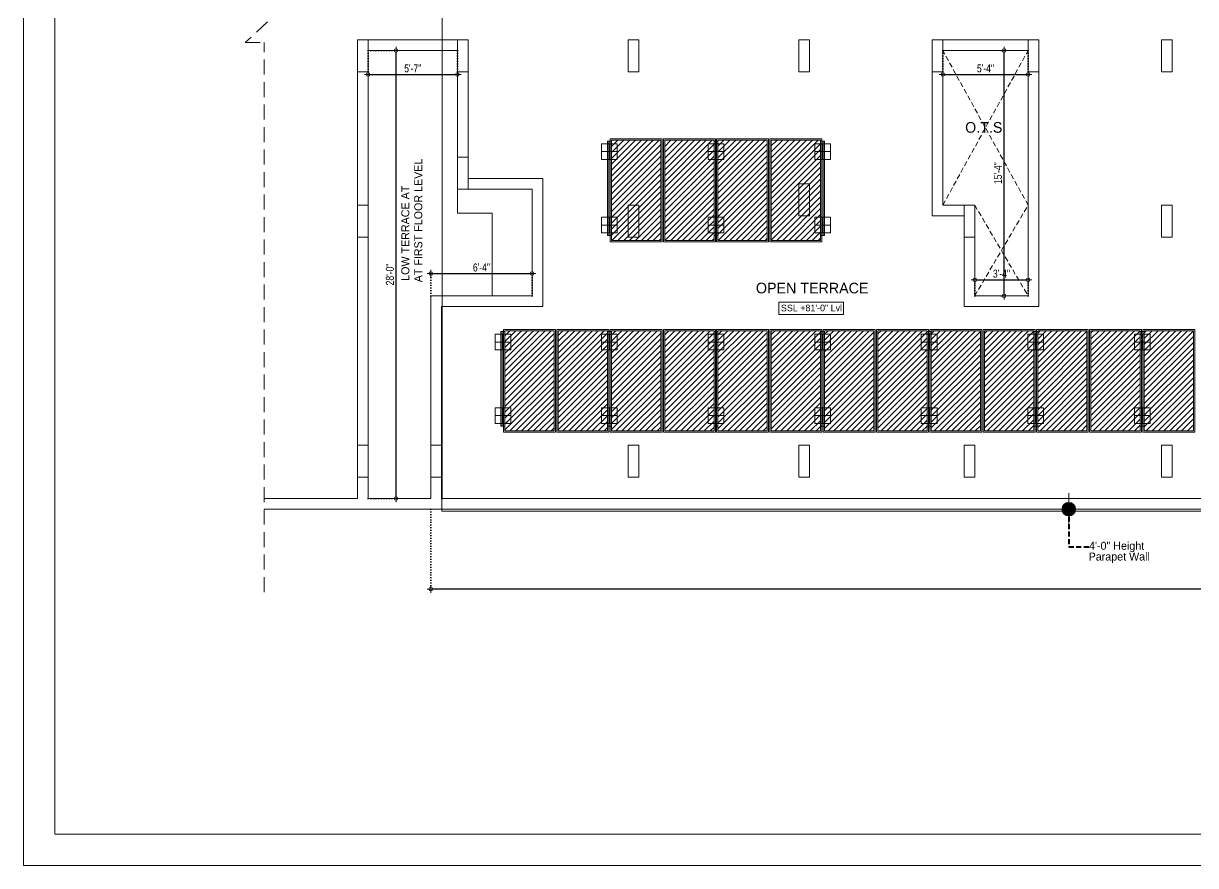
# Model space of a CAD drawing. Header units: inches. Extents: x 13 to 21264, y -72369 to -55.
# Drawn here: x 8961 to 9840, y -72369 to -71737 of the extents above; entities that cross this region are included whole.
import ezdxf

# ---------------------------------------------------------------- set-up
doc = ezdxf.new("R2010")
doc.units = ezdxf.units.IN
doc.header["$LTSCALE"] = 15
doc.header["$MEASUREMENT"] = 0
doc.header["$PDMODE"] = 34
doc.linetypes.add('DOT2', pattern=[0.125, 0, -0.125])
doc.linetypes.add('HIDDEN', pattern=[0.375, 0.25, -0.125])
doc.layers.get('0').update_dxf_attribs({"linetype": 'CONTINUOUS', "lineweight": 13})
doc.layers.get('DEFPOINTS').update_dxf_attribs({"linetype": 'CONTINUOUS', "lineweight": 13})
doc.layers.add('1', color=8, linetype='CONTINUOUS')
doc.layers.add('EL-Lighting', color=7, linetype='CONTINUOUS')
for name, color, linetype, lineweight in [('1P', 252, 'CONTINUOUS', 13), ('A-Wall', 7, 'CONTINUOUS', 40), ('INNER DIM', 30, 'CONTINUOUS', 13), ('parapet wall', 4, 'CONTINUOUS', 13), ('TEXT', 4, 'CONTINUOUS', 13), ('TYPICAL COL ELEVATION', 8, 'CONTINUOUS', 40)]:
    doc.layers.add(name, color=color, linetype=linetype, lineweight=lineweight)
doc.layers.add('LEVLE TEXT', color=7, linetype='CONTINUOUS', true_color=0x0066cc)
doc.styles.add('rob', font='')
doc.styles.add('RS', font='', dxfattribs={"width": 0.8})
doc.styles.get('rob').set_extended_font_data('Century Gothic')
doc.styles.get('RS').set_extended_font_data('Century Gothic')
doc.dimstyles.new('SECTION DIM', dxfattribs={"dimscale": 0.6, "dimtxt": 9, "dimasz": 2, "dimexe": 0, "dimexo": 0, "dimgap": 1, "dimtad": 1, "dimzin": 3, "dimdsep": 46, "dimlunit": 4, "dimtxsty": 'RS', "dimblk1": 'CUT', "dimblk2": 'CUT', "dimsah": 1, "dimcen": 0, "dimclrd": 251, "dimclre": 21, "dimclrt": 4, "dimadec": 0, "dimazin": 0, "dimtfac": 1, "dimtix": 1, "dimtofl": 0, "dimtmove": 2, "dimatfit": 3, "dimfxl": 0, "dimtolj": 1, "dimtzin": 3, "dimarcsym": 0})
doc.dimstyles.new('WORKING DIM-altura', dxfattribs={"dimscale": 0, "dimtxt": 6, "dimasz": 1.5, "dimexe": 0, "dimexo": 0, "dimgap": 2, "dimtad": 1, "dimzin": 3, "dimdsep": 46, "dimlunit": 4, "dimtxsty": 'RS', "dimblk1": 'CUT-15', "dimblk2": 'CUT-15', "dimsah": 1, "dimcen": 0, "dimclrd": 49, "dimclre": 109, "dimclrt": 41, "dimadec": 0, "dimazin": 0, "dimtfac": 0.75, "dimtix": 1, "dimtofl": 0, "dimtmove": 2, "dimatfit": 2, "dimldrblk": 'CUT-15', "dimfxl": 1, "dimtolj": 1, "dimtzin": 3, "dimlwd": -1, "dimlwe": -1, "dimarcsym": 0})

# ---------------------------------------------------------------- blocks, each defined once
blk = doc.blocks.new('CUT')
at = {"layer": 'INNER DIM', "color": 8}
blk.add_line((-1.8, 0), (1.8, 0), dxfattribs=at)
at = {"layer": 'INNER DIM', "color": 9}
blk.add_line((0, 1.8), (0, -1.8), dxfattribs=at)
blk.add_circle((0, 0), 0.9, dxfattribs=at)
blk = doc.blocks.new('*D628')
at = {"layer": 'DEFPOINTS', "color": 0, "transparency": 16777216}
for p in [(9266.5, -72101.64, 0.01), (11817.5, -72131.64), (9266.5, -72161.64)]:
    blk.add_point(p, dxfattribs=at)
at = {"layer": 'INNER DIM', "color": 8, "linetype": 'DOT2', "lineweight": -2, "transparency": 16777216}
for p, q in [((9266.5, -72101.64), (9266.5, -72161.64)), ((11817.5, -72131.64), (11817.5, -72161.64))]:
    blk.add_line(p, q, dxfattribs=at)
at = {"layer": 'INNER DIM', "color": 251, "lineweight": -2, "transparency": 16777216}
blk.add_line((11816, -72161.64), (9268, -72161.64), dxfattribs=at)
at = {"layer": 'INNER DIM', "color": 251, "lineweight": -2, "transparency": 16777216, "xscale": 1.5, "yscale": 1.5, "zscale": 1.5, "rotation": 180}
blk.add_blockref('CUT', (9266.5, -72161.64), dxfattribs=at)
at = {"layer": 'INNER DIM', "color": 251, "lineweight": -2, "transparency": 16777216, "xscale": 1.5, "yscale": 1.5, "zscale": 1.5}
blk.add_blockref('CUT', (11817.5, -72161.64), dxfattribs=at)
at = {"layer": 'INNER DIM', "color": 7, "lineweight": 0, "transparency": 16777216, "insert": (10542, -72156.47), "char_height": 7, "attachment_point": 5, "style": 'RS'}
blk.add_mtext('\\A1;212\'-7"', dxfattribs=at)
blk = doc.blocks.new('*D649')
at = {"layer": 'DEFPOINTS', "color": 0, "transparency": 16777216}
for p in [(9650.5, -71757.63, 0), (9714.5, -71757.63, 0), (9714.5, -71775.63)]:
    blk.add_point(p, dxfattribs=at)
at = {"layer": 'INNER DIM', "color": 21, "linetype": 'DOT2', "lineweight": -2, "transparency": 16777216}
for p, q in [((9650.5, -71757.63), (9650.5, -71775.63)), ((9714.5, -71757.63), (9714.5, -71775.63))]:
    blk.add_line(p, q, dxfattribs=at)
at = {"layer": 'INNER DIM', "color": 251, "lineweight": -2, "transparency": 16777216}
blk.add_line((9652, -71775.63), (9713, -71775.63), dxfattribs=at)
at = {"layer": 'INNER DIM', "color": 251, "lineweight": -2, "transparency": 16777216, "xscale": 1.5, "yscale": 1.5, "zscale": 1.5, "rotation": 180}
blk.add_blockref('CUT', (9650.5, -71775.63), dxfattribs=at)
at = {"layer": 'INNER DIM', "color": 251, "lineweight": -2, "transparency": 16777216, "xscale": 1.5, "yscale": 1.5, "zscale": 1.5}
blk.add_blockref('CUT', (9714.5, -71775.63), dxfattribs=at)
at = {"layer": 'INNER DIM', "color": 7, "lineweight": 0, "transparency": 16777216, "insert": (9682.5, -71771.06), "char_height": 6, "attachment_point": 5, "style": 'RS'}
blk.add_mtext('\\A1;5\'-4"', dxfattribs=at)
blk = doc.blocks.new('*D650')
at = {"layer": 'DEFPOINTS', "color": 0, "transparency": 16777216}
for p in [(9694.5, -71757.63, 0), (9696.5, -71757.63), (9694.5, -71941.64, 0)]:
    blk.add_point(p, dxfattribs=at)
at = {"layer": 'INNER DIM', "color": 21, "linetype": 'DOT2', "lineweight": -2, "transparency": 16777216}
for p, q in [((9694.5, -71757.63), (9696.5, -71757.63)), ((9694.5, -71941.64), (9696.5, -71941.64))]:
    blk.add_line(p, q, dxfattribs=at)
at = {"layer": 'INNER DIM', "color": 251, "lineweight": -2, "transparency": 16777216}
blk.add_line((9696.5, -71940.14), (9696.5, -71759.13), dxfattribs=at)
at = {"layer": 'INNER DIM', "color": 251, "lineweight": -2, "transparency": 16777216, "xscale": 1.5, "yscale": 1.5, "zscale": 1.5}
for p, rotation in [((9696.5, -71757.63), 90), ((9696.5, -71941.64), 270)]:
    blk.add_blockref('CUT', p, dxfattribs=dict(at, rotation=rotation))
at = {"layer": 'INNER DIM', "color": 7, "lineweight": 0, "transparency": 16777216, "insert": (9691.93, -71849.64), "char_height": 6, "attachment_point": 5, "rotation": 90, "style": 'RS'}
blk.add_mtext('\\A1;15\'-4"', dxfattribs=at)
blk = doc.blocks.new('*D651')
at = {"layer": 'DEFPOINTS', "color": 0, "transparency": 16777216}
for p in [(9714.5, -71929.64), (9674.5, -71941.64, 0), (9714.5, -71941.64, 0)]:
    blk.add_point(p, dxfattribs=at)
at = {"layer": 'INNER DIM', "color": 21, "linetype": 'DOT2', "lineweight": -2, "transparency": 16777216}
for p, q in [((9674.5, -71941.64), (9674.5, -71929.64)), ((9714.5, -71941.64), (9714.5, -71929.64))]:
    blk.add_line(p, q, dxfattribs=at)
at = {"layer": 'INNER DIM', "color": 251, "lineweight": -2, "transparency": 16777216}
blk.add_line((9676, -71929.64), (9713, -71929.64), dxfattribs=at)
at = {"layer": 'INNER DIM', "color": 251, "lineweight": -2, "transparency": 16777216, "xscale": 1.5, "yscale": 1.5, "zscale": 1.5, "rotation": 180}
blk.add_blockref('CUT', (9674.5, -71929.64), dxfattribs=at)
at = {"layer": 'INNER DIM', "color": 251, "lineweight": -2, "transparency": 16777216, "xscale": 1.5, "yscale": 1.5, "zscale": 1.5}
blk.add_blockref('CUT', (9714.5, -71929.64), dxfattribs=at)
at = {"layer": 'INNER DIM', "color": 7, "lineweight": 0, "transparency": 16777216, "insert": (9694.5, -71925.06), "char_height": 6, "attachment_point": 5, "style": 'RS'}
blk.add_mtext('\\A1;3\'-4"', dxfattribs=at)
blk = doc.blocks.new('*D659')
at = {"layer": 'DEFPOINTS', "color": 0, "transparency": 16777216}
for p in [(9219.5, -71757.63, 0.01), (9286.5, -71757.63, 0.01), (9286.5, -71775.62)]:
    blk.add_point(p, dxfattribs=at)
at = {"layer": 'INNER DIM', "color": 21, "linetype": 'DOT2', "lineweight": -2, "transparency": 16777216}
for p, q in [((9219.5, -71757.63), (9219.5, -71775.62)), ((9286.5, -71757.63), (9286.5, -71775.62))]:
    blk.add_line(p, q, dxfattribs=at)
at = {"layer": 'INNER DIM', "color": 251, "lineweight": -2, "transparency": 16777216}
blk.add_line((9221, -71775.62), (9285, -71775.62), dxfattribs=at)
at = {"layer": 'INNER DIM', "color": 251, "lineweight": -2, "transparency": 16777216, "xscale": 1.5, "yscale": 1.5, "zscale": 1.5, "rotation": 180}
blk.add_blockref('CUT', (9219.5, -71775.62), dxfattribs=at)
at = {"layer": 'INNER DIM', "color": 251, "lineweight": -2, "transparency": 16777216, "xscale": 1.5, "yscale": 1.5, "zscale": 1.5}
blk.add_blockref('CUT', (9286.5, -71775.62), dxfattribs=at)
at = {"layer": 'INNER DIM', "color": 7, "lineweight": 0, "transparency": 16777216, "insert": (9253, -71771.05), "char_height": 6, "attachment_point": 5, "style": 'RS'}
blk.add_mtext('\\A1;5\'-7"', dxfattribs=at)
blk = doc.blocks.new('*D660')
at = {"layer": 'DEFPOINTS', "color": 0, "transparency": 16777216}
for p in [(9342.5, -71924.96), (9266.5, -71941.64, 0.01), (9342.5, -71941.64, 0.01)]:
    blk.add_point(p, dxfattribs=at)
at = {"layer": 'INNER DIM', "color": 21, "linetype": 'DOT2', "lineweight": -2, "transparency": 16777216}
for p, q in [((9266.5, -71941.64), (9266.5, -71924.96)), ((9342.5, -71941.64), (9342.5, -71924.96))]:
    blk.add_line(p, q, dxfattribs=at)
at = {"layer": 'INNER DIM', "color": 251, "lineweight": -2, "transparency": 16777216}
blk.add_line((9268, -71924.96), (9341, -71924.96), dxfattribs=at)
at = {"layer": 'INNER DIM', "color": 251, "lineweight": -2, "transparency": 16777216, "xscale": 1.5, "yscale": 1.5, "zscale": 1.5, "rotation": 180}
blk.add_blockref('CUT', (9266.5, -71924.96), dxfattribs=at)
at = {"layer": 'INNER DIM', "color": 251, "lineweight": -2, "transparency": 16777216, "xscale": 1.5, "yscale": 1.5, "zscale": 1.5}
blk.add_blockref('CUT', (9342.5, -71924.96), dxfattribs=at)
at = {"layer": 'INNER DIM', "color": 7, "lineweight": 0, "transparency": 16777216, "insert": (9304.5, -71920.39), "char_height": 6, "attachment_point": 5, "style": 'RS'}
blk.add_mtext('\\A1;6\'-4"', dxfattribs=at)
blk = doc.blocks.new('*D661')
at = {"layer": 'DEFPOINTS', "color": 0, "transparency": 16777216}
for p in [(9219.5, -71757.63, 0.01), (9240.45, -71757.63), (9219.5, -72093.64, 0.01)]:
    blk.add_point(p, dxfattribs=at)
at = {"layer": 'INNER DIM', "color": 21, "linetype": 'DOT2', "lineweight": -2, "transparency": 16777216}
for p, q in [((9219.5, -71757.63), (9240.45, -71757.63)), ((9219.5, -72093.64), (9240.45, -72093.64))]:
    blk.add_line(p, q, dxfattribs=at)
at = {"layer": 'INNER DIM', "color": 251, "lineweight": -2, "transparency": 16777216}
blk.add_line((9240.45, -72092.14), (9240.45, -71759.13), dxfattribs=at)
at = {"layer": 'INNER DIM', "color": 251, "lineweight": -2, "transparency": 16777216, "xscale": 1.5, "yscale": 1.5, "zscale": 1.5}
for p, rotation in [((9240.45, -71757.63), 90), ((9240.45, -72093.64), 270)]:
    blk.add_blockref('CUT', p, dxfattribs=dict(at, rotation=rotation))
at = {"layer": 'INNER DIM', "color": 7, "lineweight": 0, "transparency": 16777216, "insert": (9235.88, -71925.63), "char_height": 6, "attachment_point": 5, "rotation": 90, "style": 'RS'}
blk.add_mtext('\\A1;28\'-0"', dxfattribs=at)
blk = doc.blocks.new('CUT-15')
h = blk.add_hatch(color=256)
h.dxf.hatch_style = 1
edge = h.paths.add_edge_path()
edge.add_arc((0, 0), 0.638, -180, 180)
for p, q in [((0, -1.51), (0, 1.51)), ((1.51, 0), (-1.51, 0))]:
    blk.add_line(p, q)
blk.add_circle((0, 0), 0.638)
blk = doc.blocks.new('Waaree-325 Wp')
at = {"linetype": 'ByBlock', "true_color": 0xf8d731}
h = blk.add_hatch(dxfattribs=at)
h.set_pattern_fill('ANSI31', color=40, scale=25)
h.set_pattern_definition([(45, (-1275.805, 28322.5938), (-2.2097087, 2.2097087), [])])
h.paths.add_polyline_path([(1, 1), (37.96875, 1), (37.96875, 76.171875), (1, 76.171875)])
at = {"color": 40, "linetype": 'ByBlock', "true_color": 0xf8d731}
for p, q in [((0, 77.171875), (0, 0)), ((0, 77.171875), (38.96875, 77.171875)), ((1, 76.171875), (1, 1)), ((1, 76.171875), (37.96875, 76.171875)), ((37.96875, 76.171875), (37.96875, 1)), ((38.96875, 77.171875), (38.96875, 0)), ((38.96875, 0), (0, 0)), ((37.96875, 1), (1, 1))]:
    blk.add_line(p, q, dxfattribs=at)

msp = doc.modelspace()

# ---------------------------------------------------------------- linework, layer by layer
at = {"color": 7, "lineweight": 0, "ltscale": 3}
for points in [[(8961.038, -70195.499), (12726.708, -70195.499), (12726.708, -72368.968), (8961.038, -72368.968)], [(8984.699, -70219.16), (12703.047, -70219.16), (12703.047, -72345.307), (8984.699, -72345.307)]]:
    msp.add_lwpolyline(points, close=True, dxfattribs=at)
at = {"color": 1, "lineweight": 0, "ltscale": 3}
msp.add_lwpolyline([(9275.078, -72094.491), (9275.078, -71345.76), (11396.382, -71345.76), (11396.382, -71008.659), (11139.099, -71008.659), (11139.099, -70939.717), (10986.584, -70939.717), (10986.584, -70580.336), (11804.834, -70580.336), (11804.834, -70936.992), (11605.288, -70936.992), (11605.288, -71006.061), (11605.288, -71340.974), (11635.113, -71340.974), (11635.113, -71313.444), (11820.52, -71313.444), (11820.52, -72103.233), (9274.727, -72103.233), (9274.727, -72093.122), (9274.727, -72090.418), (9275.097, -72090.418)], dxfattribs=at)
at = {"layer": '1', "linetype": 'HIDDEN', "lineweight": 0, "ltscale": 3, "elevation": -0.017}
for points in [[(9141.589, -71724.761), (9156.493, -71724.761), (9127.427, -71751.747), (9141.589, -71751.747)], [(9141.589, -72163.81), (9141.589, -71751.747)]]:
    msp.add_lwpolyline(points, dxfattribs=at)
at = {"layer": '1', "linetype": 'HIDDEN', "lineweight": 0, "elevation": -0.025}
for points in [[(9714.501, -71873.635), (9650.501, -71757.635)], [(9650.501, -71873.635), (9714.5, -71757.635)], [(9674.501, -71873.635), (9714.501, -71941.635)], [(9674.501, -71941.635), (9714.501, -71873.635)]]:
    msp.add_lwpolyline(points, dxfattribs=at)
at = {"layer": '1P', "lineweight": 0, "ltscale": 3, "elevation": -0.009}
msp.add_lwpolyline([(9286.501, -71861.635), (9286.501, -71879.634), (9312.501, -71879.634), (9312.501, -71941.635)], dxfattribs=at)
at = {"layer": 'EL-Lighting', "lineweight": 0}
for p, q in [((9400.028, -71896.403, 0), (9400.028, -71825.537, 0)), ((9400.028, -71825.537, 0), (9400.52, -71825.537, 0)), ((9400.028, -71896.403, 0), (9400.028, -71825.537, 0)), ((9400.028, -71825.537, 0), (9400.52, -71825.537, 0)), ((9401.012, -71825.537, 0), (9401.012, -71896.403, 0)), ((9401.012, -71825.537, 0), (9401.012, -71896.403, 0)), ((9401.996, -71825.537, 0), (9401.996, -71833.411, 0)), ((9401.996, -71825.537, 0), (9401.996, -71833.411, 0)), ((9479.949, -71896.403, 0), (9479.949, -71825.537, 0)), ((9479.949, -71825.537, 0), (9480.442, -71825.537, 0)), ((9479.949, -71896.403, 0), (9479.949, -71825.537, 0)), ((9479.949, -71825.537, 0), (9480.442, -71825.537, 0)), ((9480.933, -71825.537, 0), (9480.933, -71896.403, 0)), ((9480.933, -71825.537, 0), (9480.933, -71896.403, 0)), ((9481.917, -71825.537, 0), (9481.917, -71833.411, 0)), ((9481.917, -71825.537, 0), (9481.917, -71833.411, 0)), ((9559.871, -71896.403, 0), (9559.871, -71825.537, 0)), ((9559.871, -71825.537, 0), (9560.363, -71825.537, 0)), ((9559.871, -71896.403, 0), (9559.871, -71825.537, 0)), ((9559.871, -71825.537, 0), (9560.363, -71825.537, 0)), ((9560.855, -71825.537, 0), (9560.855, -71896.403, 0)), ((9560.855, -71825.537, 0), (9560.855, -71896.403, 0)), ((9561.839, -71825.537, 0), (9561.839, -71833.411, 0)), ((9561.839, -71825.537, 0), (9561.839, -71833.411, 0)), ((9406.426, -71833.411, 0), (9394.615, -71833.411, 0)), ((9406.426, -71833.411, 0), (9394.615, -71833.411, 0)), ((9401.996, -71833.411, 0), (9399.044, -71833.411, 0)), ((9401.996, -71833.411, 0), (9399.044, -71833.411, 0)), ((9400.52, -71827.506, 0), (9400.52, -71839.317, 0)), ((9400.52, -71827.506, 0), (9400.52, -71839.317, 0)), ((9486.347, -71833.411, 0), (9474.536, -71833.411, 0)), ((9486.347, -71833.411, 0), (9474.536, -71833.411, 0)), ((9481.917, -71833.411, 0), (9478.965, -71833.411, 0)), ((9481.917, -71833.411, 0), (9478.965, -71833.411, 0)), ((9480.442, -71827.506, 0), (9480.442, -71839.317, 0)), ((9480.442, -71827.506, 0), (9480.442, -71839.317, 0)), ((9566.269, -71833.411, 0), (9554.458, -71833.411, 0)), ((9566.269, -71833.411, 0), (9554.458, -71833.411, 0)), ((9561.839, -71833.411, 0), (9558.887, -71833.411, 0)), ((9561.839, -71833.411, 0), (9558.887, -71833.411, 0)), ((9560.363, -71827.506, 0), (9560.363, -71839.317, 0)), ((9560.363, -71827.506, 0), (9560.363, -71839.317, 0)), ((9406.426, -71888.529, 0), (9394.615, -71888.529, 0)), ((9406.426, -71888.529, 0), (9394.615, -71888.529, 0)), ((9401.996, -71888.529, 0), (9399.044, -71888.529, 0)), ((9401.996, -71888.529, 0), (9399.044, -71888.529, 0)), ((9400.52, -71882.624, 0), (9400.52, -71894.435, 0)), ((9400.52, -71882.624, 0), (9400.52, -71894.435, 0)), ((9401.996, -71896.403, 0), (9401.996, -71888.529, 0)), ((9401.996, -71896.403, 0), (9401.996, -71888.529, 0)), ((9486.347, -71888.529, 0), (9474.536, -71888.529, 0)), ((9486.347, -71888.529, 0), (9474.536, -71888.529, 0)), ((9481.917, -71888.529, 0), (9478.965, -71888.529, 0)), ((9481.917, -71888.529, 0), (9478.965, -71888.529, 0)), ((9480.442, -71882.624, 0), (9480.442, -71894.435, 0)), ((9480.442, -71882.624, 0), (9480.442, -71894.435, 0)), ((9481.917, -71896.403, 0), (9481.917, -71888.529, 0)), ((9481.917, -71896.403, 0), (9481.917, -71888.529, 0)), ((9566.269, -71888.529, 0), (9554.458, -71888.529, 0)), ((9566.269, -71888.529, 0), (9554.458, -71888.529, 0)), ((9561.839, -71888.529, 0), (9558.887, -71888.529, 0)), ((9561.839, -71888.529, 0), (9558.887, -71888.529, 0)), ((9560.363, -71882.624, 0), (9560.363, -71894.435, 0)), ((9560.363, -71882.624, 0), (9560.363, -71894.435, 0)), ((9561.839, -71896.403, 0), (9561.839, -71888.529, 0)), ((9561.839, -71896.403, 0), (9561.839, -71888.529, 0)), ((9326.504, -71976.313, 0), (9314.693, -71976.313, 0)), ((9322.074, -71976.313, 0), (9319.122, -71976.313, 0)), ((9320.106, -72039.305, 0), (9320.106, -71968.439, 0)), ((9320.106, -71968.439, 0), (9320.599, -71968.439, 0)), ((9320.599, -71970.408, 0), (9320.599, -71982.219, 0)), ((9321.09, -71968.439, 0), (9321.09, -72039.305, 0)), ((9322.074, -71968.439, 0), (9322.074, -71976.313, 0)), ((9406.426, -71976.313, 0), (9394.615, -71976.313, 0)), ((9406.426, -71976.313, 0), (9394.615, -71976.313, 0)), ((9401.996, -71976.313, 0), (9399.044, -71976.313, 0)), ((9401.996, -71976.313, 0), (9399.044, -71976.313, 0)), ((9400.028, -72039.305, 0), (9400.028, -71968.439, 0)), ((9400.028, -71968.439, 0), (9400.52, -71968.439, 0)), ((9400.028, -72039.305, 0), (9400.028, -71968.439, 0)), ((9400.028, -71968.439, 0), (9400.52, -71968.439, 0)), ((9400.52, -71970.408, 0), (9400.52, -71982.219, 0)), ((9400.52, -71970.408, 0), (9400.52, -71982.219, 0)), ((9401.012, -71968.439, 0), (9401.012, -72039.305, 0)), ((9401.012, -71968.439, 0), (9401.012, -72039.305, 0)), ((9401.996, -71968.439, 0), (9401.996, -71976.313, 0)), ((9401.996, -71968.439, 0), (9401.996, -71976.313, 0)), ((9486.347, -71976.313, 0), (9474.536, -71976.313, 0)), ((9486.347, -71976.313, 0), (9474.536, -71976.313, 0)), ((9481.917, -71976.313, 0), (9478.965, -71976.313, 0)), ((9481.917, -71976.313, 0), (9478.965, -71976.313, 0)), ((9479.949, -72039.305, 0), (9479.949, -71968.439, 0)), ((9479.949, -71968.439, 0), (9480.442, -71968.439, 0)), ((9479.949, -72039.305, 0), (9479.949, -71968.439, 0)), ((9479.949, -71968.439, 0), (9480.442, -71968.439, 0)), ((9480.442, -71970.408, 0), (9480.442, -71982.219, 0)), ((9480.442, -71970.408, 0), (9480.442, -71982.219, 0)), ((9480.933, -71968.439, 0), (9480.933, -72039.305, 0)), ((9480.933, -71968.439, 0), (9480.933, -72039.305, 0)), ((9481.917, -71968.439, 0), (9481.917, -71976.313, 0)), ((9481.917, -71968.439, 0), (9481.917, -71976.313, 0)), ((9566.269, -71976.313, 0), (9554.458, -71976.313, 0)), ((9566.269, -71976.313, 0), (9554.458, -71976.313, 0)), ((9561.839, -71976.313, 0), (9558.887, -71976.313, 0)), ((9561.839, -71976.313, 0), (9558.887, -71976.313, 0)), ((9559.871, -72039.305, 0), (9559.871, -71968.439, 0)), ((9559.871, -71968.439, 0), (9560.363, -71968.439, 0)), ((9559.871, -72039.305, 0), (9559.871, -71968.439, 0)), ((9559.871, -71968.439, 0), (9560.363, -71968.439, 0)), ((9560.363, -71970.408, 0), (9560.363, -71982.219, 0)), ((9560.363, -71970.408, 0), (9560.363, -71982.219, 0)), ((9560.855, -71968.439, 0), (9560.855, -72039.305, 0)), ((9560.855, -71968.439, 0), (9560.855, -72039.305, 0)), ((9561.839, -71968.439, 0), (9561.839, -71976.313, 0)), ((9561.839, -71968.439, 0), (9561.839, -71976.313, 0)), ((9646.19, -71976.313, 0), (9634.379, -71976.313, 0)), ((9646.19, -71976.313, 0), (9634.379, -71976.313, 0)), ((9641.76, -71976.313, 0), (9638.808, -71976.313, 0)), ((9641.76, -71976.313, 0), (9638.808, -71976.313, 0)), ((9639.792, -72039.305, 0), (9639.792, -71968.439, 0)), ((9639.792, -71968.439, 0), (9640.285, -71968.439, 0)), ((9639.792, -72039.305, 0), (9639.792, -71968.439, 0)), ((9639.792, -71968.439, 0), (9640.285, -71968.439, 0)), ((9640.285, -71970.408, 0), (9640.285, -71982.219, 0)), ((9640.285, -71970.408, 0), (9640.285, -71982.219, 0)), ((9640.776, -71968.439, 0), (9640.776, -72039.305, 0)), ((9640.776, -71968.439, 0), (9640.776, -72039.305, 0)), ((9641.76, -71968.439, 0), (9641.76, -71976.313, 0)), ((9641.76, -71968.439, 0), (9641.76, -71976.313, 0)), ((9726.112, -71976.313, 0), (9714.301, -71976.313, 0)), ((9726.112, -71976.313, 0), (9714.301, -71976.313, 0)), ((9721.682, -71976.313, 0), (9718.73, -71976.313, 0)), ((9721.682, -71976.313, 0), (9718.73, -71976.313, 0)), ((9719.714, -72039.305, 0), (9719.714, -71968.439, 0)), ((9719.714, -71968.439, 0), (9720.206, -71968.439, 0)), ((9719.714, -72039.305, 0), (9719.714, -71968.439, 0)), ((9719.714, -71968.439, 0), (9720.206, -71968.439, 0)), ((9720.206, -71970.408, 0), (9720.206, -71982.219, 0)), ((9720.206, -71970.408, 0), (9720.206, -71982.219, 0)), ((9720.698, -71968.439, 0), (9720.698, -72039.305, 0)), ((9720.698, -71968.439, 0), (9720.698, -72039.305, 0)), ((9721.682, -71968.439, 0), (9721.682, -71976.313, 0)), ((9721.682, -71968.439, 0), (9721.682, -71976.313, 0)), ((9806.033, -71976.313, 0), (9794.222, -71976.313, 0)), ((9806.033, -71976.313, 0), (9794.222, -71976.313, 0)), ((9801.603, -71976.313, 0), (9798.651, -71976.313, 0)), ((9801.603, -71976.313, 0), (9798.651, -71976.313, 0)), ((9799.635, -72039.305, 0), (9799.635, -71968.439, 0)), ((9799.635, -71968.439, 0), (9800.128, -71968.439, 0)), ((9799.635, -72039.305, 0), (9799.635, -71968.439, 0)), ((9799.635, -71968.439, 0), (9800.128, -71968.439, 0)), ((9800.128, -71970.408, 0), (9800.128, -71982.219, 0)), ((9800.128, -71970.408, 0), (9800.128, -71982.219, 0)), ((9800.619, -71968.439, 0), (9800.619, -72039.305, 0)), ((9800.619, -71968.439, 0), (9800.619, -72039.305, 0)), ((9801.603, -71968.439, 0), (9801.603, -71976.313, 0)), ((9801.603, -71968.439, 0), (9801.603, -71976.313, 0)), ((9320.599, -72025.526, 0), (9320.599, -72037.337, 0)), ((9400.52, -72025.526, 0), (9400.52, -72037.337, 0)), ((9400.52, -72025.526, 0), (9400.52, -72037.337, 0)), ((9480.442, -72025.526, 0), (9480.442, -72037.337, 0)), ((9480.442, -72025.526, 0), (9480.442, -72037.337, 0)), ((9560.363, -72025.526, 0), (9560.363, -72037.337, 0)), ((9560.363, -72025.526, 0), (9560.363, -72037.337, 0)), ((9640.285, -72025.526, 0), (9640.285, -72037.337, 0)), ((9640.285, -72025.526, 0), (9640.285, -72037.337, 0)), ((9720.206, -72025.526, 0), (9720.206, -72037.337, 0)), ((9720.206, -72025.526, 0), (9720.206, -72037.337, 0)), ((9800.128, -72025.526, 0), (9800.128, -72037.337, 0)), ((9800.128, -72025.526, 0), (9800.128, -72037.337, 0)), ((9326.504, -72031.431, 0), (9314.693, -72031.431, 0)), ((9322.074, -72031.431, 0), (9319.122, -72031.431, 0)), ((9322.074, -72039.305, 0), (9322.074, -72031.431, 0)), ((9406.426, -72031.431, 0), (9394.615, -72031.431, 0)), ((9406.426, -72031.431, 0), (9394.615, -72031.431, 0)), ((9401.996, -72031.431, 0), (9399.044, -72031.431, 0)), ((9401.996, -72031.431, 0), (9399.044, -72031.431, 0)), ((9401.996, -72039.305, 0), (9401.996, -72031.431, 0)), ((9401.996, -72039.305, 0), (9401.996, -72031.431, 0)), ((9486.347, -72031.431, 0), (9474.536, -72031.431, 0)), ((9486.347, -72031.431, 0), (9474.536, -72031.431, 0)), ((9481.917, -72031.431, 0), (9478.965, -72031.431, 0)), ((9481.917, -72031.431, 0), (9478.965, -72031.431, 0)), ((9481.917, -72039.305, 0), (9481.917, -72031.431, 0)), ((9481.917, -72039.305, 0), (9481.917, -72031.431, 0)), ((9566.269, -72031.431, 0), (9554.458, -72031.431, 0)), ((9566.269, -72031.431, 0), (9554.458, -72031.431, 0)), ((9561.839, -72031.431, 0), (9558.887, -72031.431, 0)), ((9561.839, -72031.431, 0), (9558.887, -72031.431, 0)), ((9561.839, -72039.305, 0), (9561.839, -72031.431, 0)), ((9561.839, -72039.305, 0), (9561.839, -72031.431, 0)), ((9646.19, -72031.431, 0), (9634.379, -72031.431, 0)), ((9646.19, -72031.431, 0), (9634.379, -72031.431, 0)), ((9641.76, -72031.431, 0), (9638.808, -72031.431, 0)), ((9641.76, -72031.431, 0), (9638.808, -72031.431, 0)), ((9641.76, -72039.305, 0), (9641.76, -72031.431, 0)), ((9641.76, -72039.305, 0), (9641.76, -72031.431, 0)), ((9726.112, -72031.431, 0), (9714.301, -72031.431, 0)), ((9726.112, -72031.431, 0), (9714.301, -72031.431, 0)), ((9721.682, -72031.431, 0), (9718.73, -72031.431, 0)), ((9721.682, -72031.431, 0), (9718.73, -72031.431, 0)), ((9721.682, -72039.305, 0), (9721.682, -72031.431, 0)), ((9721.682, -72039.305, 0), (9721.682, -72031.431, 0)), ((9806.033, -72031.431, 0), (9794.222, -72031.431, 0)), ((9806.033, -72031.431, 0), (9794.222, -72031.431, 0)), ((9801.603, -72031.431, 0), (9798.651, -72031.431, 0)), ((9801.603, -72031.431, 0), (9798.651, -72031.431, 0)), ((9801.603, -72039.305, 0), (9801.603, -72031.431, 0)), ((9801.603, -72039.305, 0), (9801.603, -72031.431, 0))]:
    msp.add_line(p, q, dxfattribs=at)
at = {"layer": 'EL-Lighting', "lineweight": 0, "elevation": 0}
for points in [[(9399.044, -71825.537), (9401.996, -71825.537), (9401.996, -71896.403), (9399.044, -71896.403)], [(9399.044, -71825.537), (9401.996, -71825.537), (9401.996, -71896.403), (9399.044, -71896.403)], [(9478.965, -71825.537), (9481.917, -71825.537), (9481.917, -71896.403), (9478.965, -71896.403)], [(9478.965, -71825.537), (9481.917, -71825.537), (9481.917, -71896.403), (9478.965, -71896.403)], [(9558.887, -71825.537), (9561.839, -71825.537), (9561.839, -71896.403), (9558.887, -71896.403)], [(9558.887, -71825.537), (9561.839, -71825.537), (9561.839, -71896.403), (9558.887, -71896.403)], [(9394.615, -71827.506), (9406.426, -71827.506), (9406.426, -71839.317), (9394.615, -71839.317)], [(9394.615, -71827.506), (9406.426, -71827.506), (9406.426, -71839.317), (9394.615, -71839.317)], [(9474.536, -71827.506), (9486.347, -71827.506), (9486.347, -71839.317), (9474.536, -71839.317)], [(9474.536, -71827.506), (9486.347, -71827.506), (9486.347, -71839.317), (9474.536, -71839.317)], [(9554.458, -71827.506), (9566.269, -71827.506), (9566.269, -71839.317), (9554.458, -71839.317)], [(9554.458, -71827.506), (9566.269, -71827.506), (9566.269, -71839.317), (9554.458, -71839.317)], [(9394.615, -71882.624), (9406.426, -71882.624), (9406.426, -71894.435), (9394.615, -71894.435)], [(9394.615, -71882.624), (9406.426, -71882.624), (9406.426, -71894.435), (9394.615, -71894.435)], [(9474.536, -71882.624), (9486.347, -71882.624), (9486.347, -71894.435), (9474.536, -71894.435)], [(9474.536, -71882.624), (9486.347, -71882.624), (9486.347, -71894.435), (9474.536, -71894.435)], [(9554.458, -71882.624), (9566.269, -71882.624), (9566.269, -71894.435), (9554.458, -71894.435)], [(9554.458, -71882.624), (9566.269, -71882.624), (9566.269, -71894.435), (9554.458, -71894.435)], [(9314.693, -71970.408), (9326.504, -71970.408), (9326.504, -71982.219), (9314.693, -71982.219)], [(9319.122, -71968.439), (9322.074, -71968.439), (9322.074, -72039.305), (9319.122, -72039.305)], [(9394.615, -71970.408), (9406.426, -71970.408), (9406.426, -71982.219), (9394.615, -71982.219)], [(9394.615, -71970.408), (9406.426, -71970.408), (9406.426, -71982.219), (9394.615, -71982.219)], [(9399.044, -71968.439), (9401.996, -71968.439), (9401.996, -72039.305), (9399.044, -72039.305)], [(9399.044, -71968.439), (9401.996, -71968.439), (9401.996, -72039.305), (9399.044, -72039.305)], [(9474.536, -71970.408), (9486.347, -71970.408), (9486.347, -71982.219), (9474.536, -71982.219)], [(9474.536, -71970.408), (9486.347, -71970.408), (9486.347, -71982.219), (9474.536, -71982.219)], [(9478.965, -71968.439), (9481.917, -71968.439), (9481.917, -72039.305), (9478.965, -72039.305)], [(9478.965, -71968.439), (9481.917, -71968.439), (9481.917, -72039.305), (9478.965, -72039.305)], [(9554.458, -71970.408), (9566.269, -71970.408), (9566.269, -71982.219), (9554.458, -71982.219)], [(9554.458, -71970.408), (9566.269, -71970.408), (9566.269, -71982.219), (9554.458, -71982.219)], [(9558.887, -71968.439), (9561.839, -71968.439), (9561.839, -72039.305), (9558.887, -72039.305)], [(9558.887, -71968.439), (9561.839, -71968.439), (9561.839, -72039.305), (9558.887, -72039.305)], [(9634.379, -71970.408), (9646.19, -71970.408), (9646.19, -71982.219), (9634.379, -71982.219)], [(9634.379, -71970.408), (9646.19, -71970.408), (9646.19, -71982.219), (9634.379, -71982.219)], [(9638.808, -71968.439), (9641.76, -71968.439), (9641.76, -72039.305), (9638.808, -72039.305)], [(9638.808, -71968.439), (9641.76, -71968.439), (9641.76, -72039.305), (9638.808, -72039.305)], [(9714.301, -71970.408), (9726.112, -71970.408), (9726.112, -71982.219), (9714.301, -71982.219)], [(9714.301, -71970.408), (9726.112, -71970.408), (9726.112, -71982.219), (9714.301, -71982.219)], [(9718.73, -71968.439), (9721.682, -71968.439), (9721.682, -72039.305), (9718.73, -72039.305)], [(9718.73, -71968.439), (9721.682, -71968.439), (9721.682, -72039.305), (9718.73, -72039.305)], [(9794.222, -71970.408), (9806.033, -71970.408), (9806.033, -71982.219), (9794.222, -71982.219)], [(9794.222, -71970.408), (9806.033, -71970.408), (9806.033, -71982.219), (9794.222, -71982.219)], [(9798.651, -71968.439), (9801.603, -71968.439), (9801.603, -72039.305), (9798.651, -72039.305)], [(9798.651, -71968.439), (9801.603, -71968.439), (9801.603, -72039.305), (9798.651, -72039.305)], [(9314.693, -72025.526), (9326.504, -72025.526), (9326.504, -72037.337), (9314.693, -72037.337)], [(9394.615, -72025.526), (9406.426, -72025.526), (9406.426, -72037.337), (9394.615, -72037.337)], [(9394.615, -72025.526), (9406.426, -72025.526), (9406.426, -72037.337), (9394.615, -72037.337)], [(9474.536, -72025.526), (9486.347, -72025.526), (9486.347, -72037.337), (9474.536, -72037.337)], [(9474.536, -72025.526), (9486.347, -72025.526), (9486.347, -72037.337), (9474.536, -72037.337)], [(9554.458, -72025.526), (9566.269, -72025.526), (9566.269, -72037.337), (9554.458, -72037.337)], [(9554.458, -72025.526), (9566.269, -72025.526), (9566.269, -72037.337), (9554.458, -72037.337)], [(9634.379, -72025.526), (9646.19, -72025.526), (9646.19, -72037.337), (9634.379, -72037.337)], [(9634.379, -72025.526), (9646.19, -72025.526), (9646.19, -72037.337), (9634.379, -72037.337)], [(9714.301, -72025.526), (9726.112, -72025.526), (9726.112, -72037.337), (9714.301, -72037.337)], [(9714.301, -72025.526), (9726.112, -72025.526), (9726.112, -72037.337), (9714.301, -72037.337)], [(9794.222, -72025.526), (9806.033, -72025.526), (9806.033, -72037.337), (9794.222, -72037.337)], [(9794.222, -72025.526), (9806.033, -72025.526), (9806.033, -72037.337), (9794.222, -72037.337)]]:
    msp.add_lwpolyline(points, close=True, dxfattribs=at)
at = {"layer": 'LEVLE TEXT', "lineweight": 0, "elevation": -0.022}
msp.add_lwpolyline([(9527.549, -71946.295), (9576.023, -71946.295), (9576.023, -71955.693), (9527.549, -71955.693)], close=True, dxfattribs=at)
at = {"layer": 'parapet wall', "lineweight": 0, "ltscale": 3}
for p, q in [((9722.5, -71749.632, -0.009), (9642.501, -71749.635, -0.025)), ((9642.501, -71749.635, -0.025), (9642.501, -71881.635, -0.025)), ((9722.501, -71949.635, -0.025), (9722.5, -71749.634, -0.009)), ((9286.501, -71757.632, -0.009), (9219.502, -71757.632, -0.009)), ((9219.502, -71757.632, -0.009), (9219.502, -72093.636, -0.009)), ((9286.501, -71861.635, -0.009), (9286.501, -71757.632, -0.009)), ((9714.5, -71757.635, -0.025), (9650.501, -71757.635, -0.025)), ((9650.501, -71757.635, -0.025), (9650.501, -71873.635, -0.025)), ((9714.501, -71941.635, -0.025), (9714.5, -71757.635, -0.025)), ((9342.501, -71861.635, -0.009), (9286.501, -71861.635, -0.009)), ((9342.501, -71941.635, -0.009), (9342.501, -71861.635, -0.009)), ((9650.501, -71873.635, -0.025), (9674.501, -71873.635, -0.025)), ((9674.501, -71873.635, -0.025), (9674.501, -71941.635, -0.025)), ((9642.501, -71881.635, -0.025), (9666.501, -71881.635, -0.025)), ((9666.501, -71881.635, -0.025), (9666.501, -71949.635, -0.025)), ((9266.502, -72093.636, -0.009), (9266.502, -71941.635, -0.009)), ((9266.502, -71941.635, -0.009), (9342.501, -71941.635, -0.009)), ((9666.501, -71949.635, -0.025), (9722.501, -71949.635, -0.025)), ((9674.501, -71941.635, -0.025), (9714.501, -71941.635, -0.025)), ((10078.501, -72101.636, -0.009), (9266.502, -72101.636, -0.009)), ((9266.502, -72101.636, -0.009), (9266.502, -72101.636, -0.009))]:
    msp.add_line(p, q, dxfattribs=at)
at = {"layer": 'parapet wall', "lineweight": 0, "ltscale": 3, "elevation": -0.009}
for points in [[(10070.501, -71897.634), (10070.501, -72093.636), (9274.502, -72093.636), (9274.502, -71949.635), (9350.501, -71949.635), (9350.501, -71853.635), (9294.501, -71853.635), (9294.501, -71749.632), (9211.502, -71749.632), (9211.502, -72093.636), (9141.589, -72093.636)], [(10070.501, -71897.634), (10070.501, -72093.636), (9274.502, -72093.636), (9274.502, -71949.635), (9350.501, -71949.635), (9350.501, -71853.635), (9294.501, -71853.635), (9294.501, -71749.632), (9211.502, -71749.632), (9211.502, -72093.636), (9141.589, -72093.636)], [(9219.502, -72093.636), (9266.502, -72093.636)], [(9141.589, -72101.636), (9266.502, -72101.636)]]:
    msp.add_lwpolyline(points, dxfattribs=at)
at = {"layer": 'TYPICAL COL ELEVATION', "lineweight": 0, "ltscale": 3}
for points, elevation in [([(9211.5, -71773.632), (9219.5, -71773.632), (9219.5, -71749.632), (9211.5, -71749.632)], -0.005), ([(9286.5, -71773.634), (9294.5, -71773.634), (9294.5, -71749.634), (9286.5, -71749.634)], -0.009), ([(9414.5, -71749.634), (9422.5, -71749.634), (9422.5, -71773.634), (9414.5, -71773.634)], -0.009), ([(9542.5, -71749.634), (9550.5, -71749.634), (9550.5, -71773.634), (9542.5, -71773.634)], -0.009), ([(9642.5, -71773.634), (9650.5, -71773.634), (9650.5, -71749.634), (9642.5, -71749.634)], -0.009), ([(9714.5, -71773.634), (9722.5, -71773.634), (9722.5, -71749.634), (9714.5, -71749.634)], -0.009), ([(9814.505, -71749.634), (9822.505, -71749.634), (9822.505, -71773.634), (9814.505, -71773.634)], -0.013), ([(9286.5, -71861.634), (9294.5, -71861.634), (9294.5, -71837.634), (9286.5, -71837.634)], -0.009), ([(9542.5, -71857.634), (9550.5, -71857.634), (9550.5, -71881.634), (9542.5, -71881.634)], -0.017), ([(9211.5, -71897.634), (9219.5, -71897.634), (9219.5, -71873.634), (9211.5, -71873.634)], 0.001), ([(9414.5, -71873.634), (9422.5, -71873.634), (9422.5, -71897.634), (9414.5, -71897.634)], -0.017), ([(9666.5, -71897.634), (9674.5, -71897.634), (9674.5, -71873.634), (9666.5, -71873.634)], -0.009), ([(9814.505, -71873.634), (9822.505, -71873.634), (9822.505, -71897.634), (9814.505, -71897.634)], -0.013), ([(9211.5, -72053.633), (9219.5, -72053.633), (9219.5, -72077.633), (9211.5, -72077.633)], -0.013), ([(9266.501, -72053.635), (9274.501, -72053.635), (9274.501, -72077.635), (9266.501, -72077.635)], -0.009), ([(9414.5, -72053.635), (9422.5, -72053.635), (9422.5, -72077.635), (9414.5, -72077.635)], -0.009), ([(9542.501, -72053.635), (9550.501, -72053.635), (9550.501, -72077.635), (9542.501, -72077.635)], -0.009), ([(9666.5, -72053.635), (9674.5, -72053.635), (9674.5, -72077.635), (9666.5, -72077.635)], -0.009), ([(9814.505, -72053.636), (9822.505, -72053.636), (9822.505, -72077.636), (9814.505, -72077.636)], -0.013)]:
    msp.add_lwpolyline(points, close=True, dxfattribs=dict(at, elevation=elevation))

# ---------------------------------------------------------------- block references
at = {"linetype": 'ByBlock', "lineweight": 0}
for p in [(9401.012, -71901.06, 0), (9440.981, -71901.06, 0), (9480.933, -71901.06, 0), (9520.902, -71901.06, 0), (9321.09, -72043.962, 0), (9361.059, -72043.962, 0), (9401.012, -72043.962, 0), (9440.981, -72043.962, 0), (9480.933, -72043.962, 0), (9520.902, -72043.962, 0), (9560.855, -72043.962, 0), (9600.824, -72043.962, 0), (9640.776, -72043.962, 0), (9680.745, -72043.962, 0), (9720.698, -72043.962, 0), (9760.667, -72043.962, 0), (9800.619, -72043.962, 0)]:
    msp.add_blockref('Waaree-325 Wp', p, dxfattribs=at)

# ---------------------------------------------------------------- texts
at = {"layer": 'LEVLE TEXT', "lineweight": 0, "style": 'rob'}
msp.add_text('SSL +81\'-0" Lvl. ', height=5, dxfattribs=at).set_placement((9529.14, -71953.234, -0.022))
at = {"layer": 'TEXT', "lineweight": 0, "style": 'rob'}
for s, height, rotation, p in [('O.T.S', 8, 359.999901, (9667.273, -71819.299, -0.036)), ('AT FIRST FLOOR LEVEL', 6, 90, (9260.146, -71931.484, -0.009)), ('LOW TERRACE AT ', 6, 90, (9250.435, -71930.371, -0.009)), ('OPEN TERRACE', 8, 359.999901, (9510.375, -71939.799, -0.031))]:
    msp.add_text(s, height=height, rotation=rotation, dxfattribs=at).set_placement(p)
for s, p in [('4\'-0" Height ', (9760.183, -72132.122, -0.047)), ('Parapet Wall', (9759.902, -72140.181, -0.047))]:
    msp.add_text(s, height=6, dxfattribs=at).set_placement(p)

# ---------------------------------------------------------------- dimensions: what is measured, and where the dimension line sits
at = {"layer": 'INNER DIM', "lineweight": 0}
for base, p1, p2, picture, middle in [((9240.447, -71757.632, -0.009), (9219.502, -72093.636, 0.004), (9219.502, -71757.632, 0.004), '*D661', (9235.875, -71925.634, -0.009)), ((9696.5, -71757.635, -0.009), (9694.5, -71941.635, -0.011), (9694.5, -71757.635, -0.011), '*D650', (9691.928, -71849.635, -0.009))]:
    dim = msp.add_linear_dim(base=base, p1=p1, p2=p2, angle=90, dimstyle='SECTION DIM', override={"dimscale": 1, "dimtxt": 6, "dimasz": 1.5, "dimclrt": 7, "dimfxl": 2}, dxfattribs=at)
    dim.commit()
    dim.dimension.update_dxf_attribs({"geometry": picture, "text_midpoint": middle})
for base, p1, p2, override, picture, middle in [((9286.5, -71775.621, -0.009), (9219.502, -71757.632, 0.004), (9286.5, -71757.632, 0.004), {"dimscale": 1, "dimtxt": 6, "dimasz": 1.5, "dimclrt": 7, "dimfxl": 2}, '*D659', (9253.001, -71771.05, -0.009)), ((9714.5, -71775.635, -0.009), (9650.501, -71757.635, -0.011), (9714.5, -71757.635, -0.011), {"dimscale": 1, "dimtxt": 6, "dimasz": 1.5, "dimclrt": 7, "dimfxl": 2}, '*D649', (9682.5, -71771.064, -0.009)), ((9342.5, -71924.957, -0.009), (9266.501, -71941.635, 0.004), (9342.5, -71941.635, 0.004), {"dimscale": 1, "dimtxt": 6, "dimasz": 1.5, "dimclrt": 7, "dimfxl": 2}, '*D660', (9304.501, -71920.386, -0.009)), ((9714.5, -71929.635, -0.009), (9674.5, -71941.635, -0.011), (9714.5, -71941.635, -0.011), {"dimscale": 1, "dimtxt": 6, "dimasz": 1.5, "dimclrt": 7, "dimfxl": 2}, '*D651', (9694.5, -71925.064, -0.009)), ((9266.501, -72161.636, -0.009), (11817.5, -72131.636, -0.009), (9266.501, -72101.636, 0.004), {"dimscale": 1, "dimtxt": 7, "dimasz": 1.5, "dimclre": 8, "dimclrt": 7, "dimfxl": 2}, '*D628', (10542.001, -72156.47, -0.009))]:
    dim = msp.add_linear_dim(base=base, p1=p1, p2=p2, dimstyle='SECTION DIM', override=override, dxfattribs=at)
    dim.commit()
    dim.dimension.update_dxf_attribs({"geometry": picture, "text_midpoint": middle})

# ---------------------------------------------------------------- leaders
at = {"layer": 'A-Wall', "color": 1, "linetype": 'HIDDEN', "lineweight": 0}
msp.add_leader([(9745.003, -72101.636, -0.017), (9745.003, -72129.789, -0.017), (9760.3, -72129.789, -0.017)], dimstyle='WORKING DIM-altura', override={"dimscale": 1, "dimasz": 8, "dimtad": 0, "dimfxl": 0, "dimfxlon": 1, "dimarcsym": 2}, dxfattribs=at)

doc.saveas('drawing.dxf')
